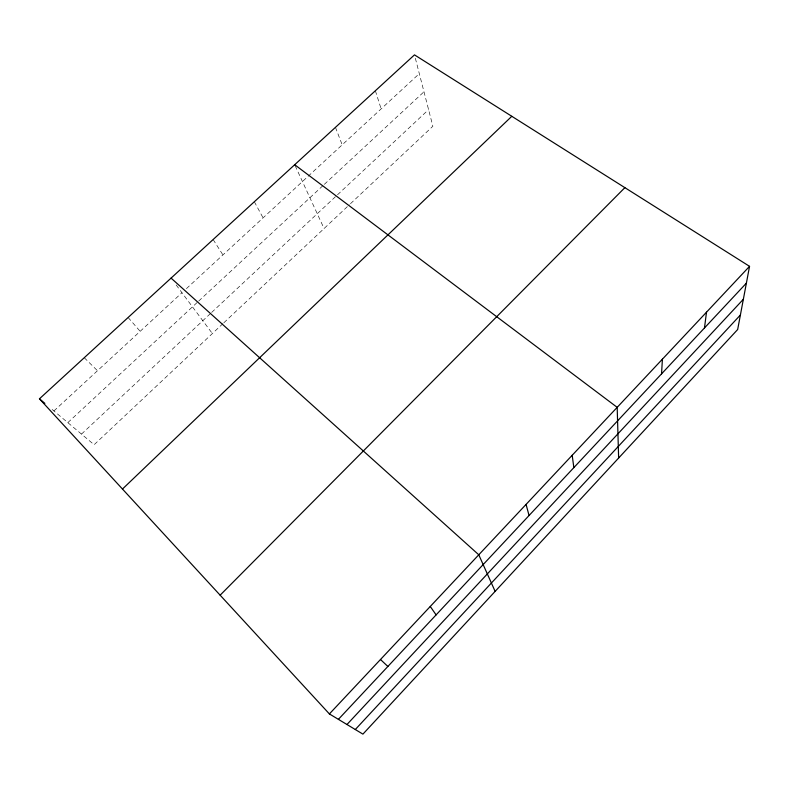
<?xml version="1.0" encoding="UTF-8"?>
<svg xmlns="http://www.w3.org/2000/svg" width="789" height="789" viewBox="0 0 789 789"><rect width="100%" height="100%" fill="white"/><g stroke="black" fill="none" stroke-linecap="round" stroke-linejoin="round"><path stroke-width="0.59" stroke-dasharray="3.94 2.96" d="M222.952 323.598L94.128 444.72L50.299 407.913M223.839 322.77L349.576 204.548M350.464 203.72L432.865 126.24L414.777 56.049M81.484 434.108L210.752 313.272M211.639 312.444L336.607 195.633M337.485 194.804L428.585 109.641M67.834 422.638L197.792 301.901M198.68 301.082L323.431 185.188M324.328 184.35L423.989 91.771M53.908 410.951L181.963 292.739M186.421 288.626L419.314 73.643M84.255 357.723L97.481 370.731M128.114 317.494L140.156 331.331M176.154 284.937L212.369 333.55M213.129 239.531L222.932 254.926M254.334 201.747L263.082 217.863M295.185 165.779L324.072 228.534M335.453 127.354L342.179 144.841M375.367 90.745L381.126 108.882"/><path stroke-width="1.18" d="M661.547 373.848L662.405 359.163M704.478 327.958L706.51 312.178M749.55 266.337L737.666 329.516L362.92 734.125L329.398 713.927L39.45 398.81L414.481 54.875L749.55 266.337L329.398 713.927M355.297 729.529L740.388 315.008M346.973 724.509L743.356 299.268M338.402 719.351L746.384 283.152M220.141 595.182L624.868 187.654M122.473 489.042L511.805 116.299M294.701 164.723L617.185 407.341L618.635 458.024M39.45 398.81L44.874 403.366M171.065 278.103L478.775 554.785L495.127 591.375M380.485 659.496L387.872 666.458M430.261 606.465L436.11 614.887M526.066 504.408L529.054 515.513M572.193 455.273L573.85 467.621"/></g></svg>
